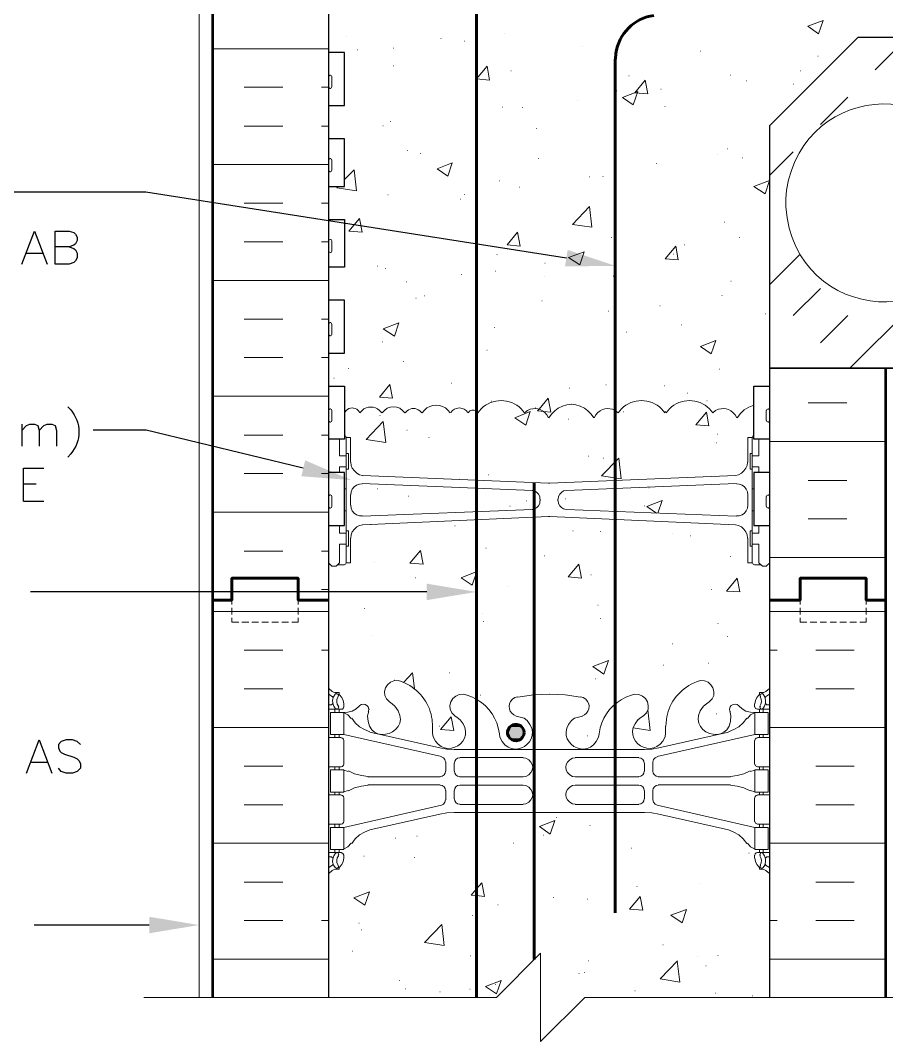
# Model space of a CAD drawing. Header units: millimetres. Extents: x 14 to 201, y 16 to 268.
# Drawn here: x 64.2 to 126.5, y 79.2 to 152.6 of the extents above; entities that cross this region are included whole.
import ezdxf

# ---------------------------------------------------------------- set-up
doc = ezdxf.new("R2010")
doc.units = ezdxf.units.MM
doc.header["$MEASUREMENT"] = 0
doc.layers.get('0').update_dxf_attribs({"linetype": 'CONTINUOUS'})

msp = doc.modelspace()

# ---------------------------------------------------------------- hatches: boundary and pattern name
at = {"true_color": 0x000007}
for points in [[(103.526, 136.123), (106.955, 134.98), (103.336, 134.937)], [(84.646, 120.989), (87.969, 119.57), (84.37, 119.846)], [(93.387, 112.12), (96.964, 111.527), (93.387, 110.934)], [(99.25, 101.642), (100.393, 101.536), (99.208, 101.536)], [(99.208, 101.536), (100.393, 101.409), (99.208, 101.409)], [(99.208, 101.536), (100.393, 101.536), (100.393, 101.409)], [(99.208, 101.409), (100.393, 101.304), (99.208, 101.304)], [(99.208, 101.409), (100.393, 101.409), (100.393, 101.304)], [(99.293, 101.727), (100.351, 101.642), (99.25, 101.642)], [(99.25, 101.642), (100.351, 101.642), (100.393, 101.536)], [(99.356, 101.812), (100.309, 101.727), (99.293, 101.727)], [(99.293, 101.727), (100.309, 101.727), (100.351, 101.642)], [(99.441, 101.896), (100.245, 101.812), (99.356, 101.812)], [(99.356, 101.812), (100.245, 101.812), (100.309, 101.727)], [(99.526, 101.96), (100.161, 101.896), (99.441, 101.896)], [(99.441, 101.896), (100.161, 101.896), (100.245, 101.812)], [(99.631, 101.981), (100.076, 101.96), (99.526, 101.96)], [(99.526, 101.96), (100.076, 101.96), (100.161, 101.896)], [(99.737, 102.002), (99.97, 101.981), (99.631, 101.981)], [(99.631, 101.981), (99.97, 101.981), (100.076, 101.96)], [(99.737, 102.002), (99.864, 102.002), (99.97, 101.981)], [(99.208, 101.304), (100.351, 101.198), (99.25, 101.198)], [(99.208, 101.304), (100.393, 101.304), (100.351, 101.198)], [(99.25, 101.198), (100.309, 101.113), (99.293, 101.113)], [(99.25, 101.198), (100.351, 101.198), (100.309, 101.113)], [(99.293, 101.113), (100.245, 101.007), (99.356, 101.007)], [(99.293, 101.113), (100.309, 101.113), (100.245, 101.007)], [(99.356, 101.007), (100.161, 100.944), (99.441, 100.944)], [(99.356, 101.007), (100.245, 101.007), (100.161, 100.944)], [(99.441, 100.944), (100.076, 100.88), (99.526, 100.88)], [(99.441, 100.944), (100.161, 100.944), (100.076, 100.88)], [(99.526, 100.88), (99.97, 100.838), (99.631, 100.838)], [(99.526, 100.88), (100.076, 100.88), (99.97, 100.838)], [(99.631, 100.838), (99.864, 100.817), (99.737, 100.817)], [(99.631, 100.838), (99.97, 100.838), (99.864, 100.817)], [(73.427, 88.159), (77.004, 87.566), (73.427, 86.974)]]:
    msp.add_hatch(color=0, dxfattribs=at).paths.add_polyline_path(points)

# ---------------------------------------------------------------- linework, layer by layer
at = {"color": 0, "linetype": 'Continuous', "lineweight": 15, "true_color": 0x000007}
for p, q in [((77.004, 196.66), (77.004, 82.359)), ((86.318, 147.87), (86.318, 148.569)), ((86.318, 148.399), (86.339, 148.399)), ((86.445, 148.696), (86.466, 148.696)), ((86.572, 147.87), (86.572, 148.569)), ((86.318, 148.061), (86.339, 148.061)), ((86.445, 147.743), (86.466, 147.743)), ((86.318, 141.88), (86.318, 142.579)), ((86.445, 142.706), (86.466, 142.706)), ((86.572, 141.88), (86.572, 142.579)), ((86.318, 142.409), (86.339, 142.409)), ((86.318, 142.05), (86.339, 142.05)), ((86.445, 141.753), (86.466, 141.753)), ((86.318, 136.059), (86.318, 136.758)), ((86.445, 136.885), (86.466, 136.885)), ((86.572, 136.059), (86.572, 136.758)), ((86.318, 136.589), (86.339, 136.589)), ((86.318, 136.25), (86.339, 136.25)), ((86.445, 135.932), (86.466, 135.932)), ((86.318, 130.069), (86.318, 130.768)), ((86.445, 130.895), (86.466, 130.895)), ((86.572, 130.069), (86.572, 130.768)), ((86.318, 130.598), (86.339, 130.598)), ((86.318, 130.238), (86.339, 130.238)), ((86.445, 129.942), (86.466, 129.942)), ((86.318, 123.867), (86.318, 124.566)), ((86.318, 124.397), (86.339, 124.397)), ((86.445, 124.693), (86.466, 124.693)), ((86.572, 123.867), (86.572, 124.566)), ((117.814, 123.867), (117.814, 124.566)), ((117.941, 124.693), (117.962, 124.693)), ((118.068, 123.867), (118.068, 124.566)), ((118.068, 124.397), (118.089, 124.397)), ((86.318, 124.058), (86.339, 124.058)), ((86.445, 123.74), (86.466, 123.74)), ((117.941, 123.74), (117.962, 123.74)), ((118.068, 124.058), (118.089, 124.058)), ((87.122, 122.513), (87.122, 121.306)), ((87.588, 113.623), (87.588, 122.64)), ((87.588, 122.64), (87.905, 122.64)), ((87.588, 122.576), (87.609, 122.576)), ((87.905, 122.64), (87.905, 120.862)), ((116.798, 122.64), (116.48, 122.64)), ((116.48, 122.64), (116.48, 120.862)), ((116.798, 113.623), (116.798, 122.64)), ((116.798, 122.576), (116.819, 122.576)), ((117.284, 122.513), (117.284, 121.306)), ((87.122, 120.523), (87.122, 120.121)), ((117.284, 120.523), (117.284, 120.121)), ((87.588, 120.354), (87.757, 120.354)), ((102.15, 119.338), (88.794, 119.909)), ((102.256, 119.338), (115.612, 119.909)), ((116.798, 120.354), (116.649, 120.354)), ((100.986, 118.83), (88.731, 119.317)), ((102.15, 119.338), (102.193, 119.338)), ((102.193, 119.338), (102.235, 119.338)), ((103.42, 118.83), (115.655, 119.317)), ((86.318, 117.687), (86.318, 118.385)), ((86.445, 118.512), (86.466, 118.512)), ((86.572, 117.687), (86.572, 118.385)), ((87.905, 117.771), (87.905, 118.512)), ((116.48, 117.771), (116.48, 118.512)), ((117.814, 117.687), (117.814, 118.385)), ((117.941, 118.512), (117.962, 118.512)), ((118.068, 117.687), (118.068, 118.385)), ((86.318, 118.216), (86.339, 118.216)), ((86.318, 117.856), (86.339, 117.856)), ((86.445, 117.56), (86.466, 117.56)), ((101.558, 118.195), (101.558, 118.089)), ((102.828, 118.195), (102.828, 118.089)), ((117.941, 117.56), (117.962, 117.56)), ((118.068, 118.216), (118.089, 118.216)), ((118.068, 117.856), (118.089, 117.856)), ((100.986, 117.454), (88.731, 116.967)), ((102.15, 116.946), (88.794, 116.353)), ((102.193, 116.946), (102.15, 116.946)), ((102.235, 116.946), (102.193, 116.946)), ((102.256, 116.946), (115.612, 116.353)), ((103.42, 117.454), (115.655, 116.967)), ((87.122, 116.311), (87.122, 115.76)), ((117.284, 116.311), (117.284, 115.76)), ((87.905, 115.401), (87.905, 113.623)), ((116.48, 115.401), (116.48, 113.623)), ((87.122, 114.956), (87.122, 113.623)), ((87.588, 114.808), (87.757, 114.808)), ((116.798, 114.808), (116.649, 114.808)), ((117.284, 114.956), (117.284, 113.623)), ((86.318, 113.623), (86.572, 113.369)), ((86.572, 113.369), (86.868, 113.369)), ((87.122, 113.623), (86.868, 113.369)), ((86.953, 113.474), (87.439, 113.474)), ((87.122, 113.474), (87.439, 113.474)), ((87.588, 113.623), (87.905, 113.623)), ((116.798, 113.623), (116.48, 113.623)), ((117.284, 113.474), (116.967, 113.474)), ((117.433, 113.474), (116.967, 113.474)), ((117.284, 113.623), (117.538, 113.369)), ((117.814, 113.369), (117.538, 113.369)), ((118.068, 113.623), (117.814, 113.369)), ((79.375, 110.617), (79.375, 110.934)), ((84.138, 110.934), (84.138, 110.617)), ((120.248, 110.617), (120.248, 110.934)), ((125.01, 110.934), (125.01, 110.617)), ((79.375, 109.897), (79.375, 110.384)), ((84.138, 110.384), (84.138, 109.897)), ((120.248, 109.897), (120.248, 110.384)), ((125.01, 110.384), (125.01, 109.897)), ((80.582, 109.347), (80.095, 109.347)), ((81.28, 109.347), (80.814, 109.347)), ((82, 109.347), (81.534, 109.347)), ((82.719, 109.347), (82.233, 109.347)), ((83.439, 109.347), (82.952, 109.347)), ((121.454, 109.347), (120.968, 109.347)), ((122.153, 109.347), (121.687, 109.347)), ((122.873, 109.347), (122.407, 109.347)), ((123.592, 109.347), (123.105, 109.347)), ((124.312, 109.347), (123.825, 109.347)), ((91.567, 105.092), (91.334, 105.156)), ((91.99, 104.902), (91.567, 105.092)), ((86.339, 104.161), (86.614, 103.992)), ((86.656, 103.928), (86.614, 104.013)), ((90.699, 103.611), (90.89, 103.484)), ((96.266, 104.098), (96.033, 104.161)), ((96.689, 103.949), (96.287, 104.098)), ((99.928, 103.971), (99.737, 103.928)), ((104.648, 103.928), (104.457, 103.971)), ((113.517, 103.484), (113.707, 103.611)), ((117.792, 104.013), (117.75, 103.928)), ((117.771, 103.992), (118.046, 104.161)), ((86.318, 103.399), (86.572, 103.399)), ((86.318, 103.082), (87.228, 103.082)), ((86.572, 103.42), (86.614, 103.484)), ((86.783, 103.082), (86.783, 102.849)), ((87.08, 103.082), (87.08, 102.849)), ((87.418, 103.484), (87.418, 103.272)), ((89.196, 102.849), (89.133, 102.616)), ((89.175, 102.87), (89.217, 102.934)), ((91.101, 103.314), (90.89, 103.484)), ((113.517, 103.484), (113.305, 103.314)), ((115.231, 102.87), (115.189, 102.934)), ((115.274, 102.616), (115.21, 102.849)), ((116.967, 103.484), (116.967, 103.272)), ((118.068, 103.082), (117.179, 103.082)), ((117.327, 103.082), (117.327, 102.849)), ((117.602, 103.082), (117.602, 102.849)), ((117.792, 103.484), (117.835, 103.42)), ((118.068, 103.399), (117.835, 103.399)), ((93.811, 101.875), (93.768, 102.341)), ((95.398, 102.616), (95.589, 102.489)), ((95.8, 102.32), (95.589, 102.489)), ((99.653, 102.679), (99.822, 102.595)), ((100.393, 102.447), (99.822, 102.595)), ((100.605, 102.277), (100.393, 102.447)), ((104.013, 102.447), (103.801, 102.277)), ((104.584, 102.595), (104.013, 102.447)), ((104.563, 102.595), (104.733, 102.679)), ((108.797, 102.489), (108.585, 102.32)), ((108.797, 102.489), (108.987, 102.616)), ((110.638, 102.341), (110.596, 101.875)), ((94.319, 100.309), (89.302, 101.431)), ((93.811, 101.875), (93.811, 101.367)), ((93.811, 101.367), (93.853, 101.113)), ((98.615, 101.325), (98.531, 101.748)), ((105.876, 101.748), (105.791, 101.325)), ((110.088, 100.309), (115.104, 101.431)), ((110.532, 101.113), (110.575, 101.367)), ((110.575, 101.875), (110.575, 101.367)), ((86.318, 101.05), (87.228, 101.05)), ((86.783, 101.261), (86.783, 101.05)), ((87.08, 101.261), (87.08, 101.05)), ((94.446, 99.695), (87.418, 101.261)), ((87.418, 100.838), (87.418, 99.145)), ((98.615, 101.325), (98.658, 101.071)), ((105.749, 101.071), (105.791, 101.325)), ((109.961, 99.695), (116.988, 101.261)), ((116.967, 100.838), (116.967, 99.145)), ((118.068, 101.05), (117.179, 101.05)), ((117.327, 101.261), (117.327, 101.05)), ((117.602, 101.261), (117.602, 101.05)), ((95.356, 100.203), (102.193, 100.203)), ((109.051, 100.203), (102.193, 100.203)), ((94.763, 98.637), (94.763, 99.293)), ((95.758, 99.61), (100.33, 99.61)), ((100.52, 99.568), (100.33, 99.589)), ((104.076, 99.589), (103.886, 99.568)), ((108.648, 99.61), (104.076, 99.61)), ((109.643, 98.637), (109.643, 99.293)), ((86.318, 98.954), (87.228, 98.954)), ((86.783, 98.954), (86.783, 98.721)), ((87.08, 98.954), (87.08, 98.721)), ((87.736, 98.615), (87.418, 98.7)), ((116.988, 98.7), (116.671, 98.615)), ((118.068, 98.954), (117.179, 98.954)), ((117.327, 98.954), (117.327, 98.721)), ((117.602, 98.954), (117.602, 98.721)), ((94.361, 98.234), (89.154, 98.234)), ((95.758, 98.234), (100.33, 98.234)), ((100.33, 98.234), (100.52, 98.256)), ((103.886, 98.256), (104.076, 98.234)), ((108.648, 98.234), (104.076, 98.234)), ((110.045, 98.234), (115.231, 98.234)), ((86.783, 96.922), (86.783, 97.134)), ((87.08, 96.922), (87.08, 97.134)), ((87.418, 97.155), (87.736, 97.24)), ((94.361, 97.642), (89.154, 97.642)), ((94.763, 97.24), (94.763, 96.562)), ((95.356, 97.24), (95.356, 96.647)), ((95.356, 97.218), (95.356, 96.668)), ((95.758, 97.621), (100.33, 97.621)), ((100.52, 97.6), (100.33, 97.621)), ((104.076, 97.621), (103.886, 97.6)), ((108.648, 97.621), (104.076, 97.621)), ((109.051, 97.24), (109.051, 96.647)), ((109.051, 97.218), (109.051, 96.668)), ((109.643, 97.24), (109.643, 96.562)), ((110.045, 97.642), (115.231, 97.642)), ((116.671, 97.24), (116.988, 97.155)), ((117.327, 96.922), (117.327, 97.134)), ((117.602, 96.922), (117.602, 97.134)), ((86.318, 96.922), (87.228, 96.922)), ((87.418, 95.017), (87.418, 96.71)), ((95.758, 96.245), (100.33, 96.245)), ((100.33, 96.266), (100.52, 96.287)), ((103.886, 96.287), (104.076, 96.266)), ((108.648, 96.245), (104.076, 96.245)), ((116.967, 95.017), (116.967, 96.71)), ((118.068, 96.922), (117.179, 96.922)), ((94.446, 96.181), (87.418, 94.594)), ((94.319, 95.546), (89.302, 94.424)), ((95.356, 95.652), (102.193, 95.652)), ((109.051, 95.652), (102.193, 95.652)), ((109.961, 96.181), (116.988, 94.594)), ((110.088, 95.546), (115.104, 94.424)), ((86.318, 94.827), (87.228, 94.827)), ((86.783, 94.594), (86.783, 94.827)), ((87.08, 94.594), (87.08, 94.827)), ((118.068, 94.827), (117.179, 94.827)), ((117.327, 94.594), (117.327, 94.827)), ((117.602, 94.594), (117.602, 94.827)), ((86.318, 92.795), (87.228, 92.795)), ((86.783, 92.795), (86.783, 93.006)), ((87.08, 92.795), (87.08, 93.006)), ((87.418, 92.371), (87.418, 92.583)), ((116.967, 92.371), (116.967, 92.583)), ((118.068, 92.795), (117.179, 92.795)), ((117.327, 92.795), (117.327, 93.006)), ((117.602, 92.795), (117.602, 93.006)), ((86.318, 92.477), (86.572, 92.477)), ((86.614, 91.863), (86.339, 91.694)), ((86.614, 92.392), (86.572, 92.456)), ((86.614, 91.863), (86.656, 91.948)), ((117.75, 91.948), (117.792, 91.863)), ((118.046, 91.694), (117.771, 91.863)), ((117.835, 92.456), (117.792, 92.392)), ((118.068, 92.477), (117.835, 92.477)), ((101.579, 85.535), (98.404, 82.359)), ((73.025, 82.359), (98.404, 82.359))]:
    msp.add_line(p, q, dxfattribs=at)
at = {"color": 0, "linetype": 'Continuous', "lineweight": 60, "true_color": 0x000007}
for p, q in [((96.964, 196.66), (96.964, 82.359)), ((106.955, 149.839), (106.955, 88.434)), ((106.997, 150.262), (106.976, 149.839)), ((101.113, 119.338), (101.113, 85.09))]:
    msp.add_line(p, q, dxfattribs=at)
at = {"color": 0, "linetype": 'Continuous', "lineweight": 53, "true_color": 0x000007}
for p, q in [((77.999, 110.934), (77.999, 168.084)), ((126.407, 110.934), (126.407, 127.614)), ((77.999, 82.359), (77.999, 110.934)), ((126.407, 82.359), (126.407, 110.934))]:
    msp.add_line(p, q, dxfattribs=at)
at = {"color": 0, "linetype": 'Continuous', "lineweight": 25, "true_color": 0x000007}
for p, q in [((86.318, 168.084), (86.318, 110.934)), ((86.318, 138.324), (87.482, 138.324)), ((64.601, 135.89), (65.744, 135.89)), ((118.068, 127.614), (178.075, 127.614)), ((118.068, 82.359), (118.068, 127.614)), ((67.564, 124.841), (67.776, 124.629)), ((64.262, 123.592), (64.262, 122.005)), ((67.776, 121.454), (67.564, 121.222)), ((64.389, 119.295), (65.299, 119.295)), ((64.389, 118.046), (65.849, 118.046)), ((93.387, 111.527), (64.876, 111.527)), ((86.318, 110.934), (86.318, 82.359)), ((64.96, 99.293), (66.082, 99.293)), ((73.427, 87.566), (65.151, 87.566))]:
    msp.add_line(p, q, dxfattribs=at)
at = {"color": 0, "linetype": 'Continuous', "lineweight": 15, "true_color": 0x656565}
for p, q in [((120.798, 152.21), (121.899, 152.633)), ((120.798, 152.21), (121.581, 151.68)), ((121.581, 151.68), (121.899, 152.633)), ((87.63, 151.49), (87.651, 151.49)), ((94.403, 151.321), (94.424, 151.321)), ((98.996, 151.659), (99.018, 151.659)), ((77.999, 150.601), (86.318, 150.601)), ((90.974, 150.643), (90.995, 150.643)), ((96.097, 151.13), (96.118, 151.13)), ((104.584, 150.77), (104.606, 150.77)), ((125.645, 149.077), (127.614, 151.045)), ((86.339, 150.326), (86.36, 150.326)), ((86.339, 150.326), (86.36, 150.326)), ((88.392, 150.516), (88.413, 150.516)), ((113.051, 150.432), (113.072, 150.432)), ((121.518, 150.072), (121.539, 150.072)), ((90.974, 149.373), (90.995, 149.373)), ((96.964, 148.421), (97.726, 149.331)), ((97.896, 148.336), (97.726, 149.331)), ((96.964, 148.421), (97.896, 148.336)), ((99.441, 149.013), (99.462, 149.013)), ((107.929, 148.653), (107.95, 148.653)), ((115.21, 148.696), (115.231, 148.696)), ((120.269, 149.013), (120.29, 149.013)), ((80.264, 147.828), (83.037, 147.828)), ((85.81, 147.828), (86.318, 147.828)), ((108.352, 147.426), (109.114, 148.336)), ((109.283, 147.341), (109.114, 148.336)), ((110.236, 147.68), (110.257, 147.68)), ((116.395, 148.294), (116.417, 148.294)), ((119.782, 148.04), (119.803, 148.04)), ((107.04, 147.574), (107.061, 147.574)), ((107.463, 147.087), (108.564, 147.511)), ((107.463, 147.087), (108.246, 146.558)), ((108.246, 146.558), (108.564, 147.511)), ((108.352, 147.426), (109.283, 147.341)), ((121.708, 145.14), (123.677, 147.108)), ((98.806, 146.389), (98.827, 146.389)), ((100.245, 146.368), (100.266, 146.368)), ((104.225, 146.897), (104.246, 146.897)), ((110.511, 146.452), (110.532, 146.452)), ((80.264, 145.034), (83.037, 145.034)), ((85.81, 145.034), (86.318, 145.034)), ((90.233, 145.055), (90.255, 145.055)), ((90.784, 145.373), (90.805, 145.373)), ((101.261, 144.865), (101.282, 144.865)), ((92.011, 143.277), (92.033, 143.277)), ((114.998, 143.404), (115.02, 143.404)), ((92.943, 143.066), (92.964, 143.066)), ((101.409, 142.706), (101.431, 142.706)), ((114.321, 142.96), (114.342, 142.96)), ((116.078, 142.748), (116.099, 142.748)), ((118.068, 141.499), (119.74, 143.171)), ((77.999, 142.261), (86.318, 142.261)), ((87.482, 141.182), (88.159, 141.88)), ((88.328, 140.377), (88.159, 141.88)), ((94.128, 141.965), (95.229, 142.388)), ((94.128, 141.965), (94.911, 141.436)), ((94.911, 141.436), (95.229, 142.388)), ((106.849, 142.282), (106.87, 142.282)), ((109.897, 142.346), (109.918, 142.346)), ((98.615, 141.097), (98.637, 141.097)), ((105.071, 141.372), (105.092, 141.372)), ((106.066, 141.415), (106.087, 141.415)), ((116.925, 140.695), (118.046, 141.118)), ((117.729, 140.166), (118.046, 141.118)), ((86.91, 140.589), (87.037, 140.695)), ((86.91, 140.589), (88.328, 140.377)), ((100.055, 140.631), (100.076, 140.631)), ((116.925, 140.695), (117.729, 140.166)), ((90.593, 140.081), (90.614, 140.081)), ((95.8, 139.785), (95.821, 139.785)), ((96.075, 140.102), (96.097, 140.102)), ((80.264, 139.488), (83.037, 139.488)), ((85.81, 139.488), (86.318, 139.488)), ((103.865, 137.964), (105.092, 139.256)), ((105.262, 137.753), (105.092, 139.256)), ((87.778, 137.477), (88.54, 138.388)), ((88.731, 137.393), (88.54, 138.388)), ((114.808, 138.113), (114.829, 138.113)), ((87.778, 137.477), (88.731, 137.393)), ((99.166, 136.483), (99.928, 137.393)), ((100.118, 136.398), (99.928, 137.393)), ((103.865, 137.964), (105.262, 137.753)), ((80.264, 136.715), (83.037, 136.715)), ((85.81, 136.715), (86.318, 136.715)), ((106.659, 137.012), (106.68, 137.012)), ((115.887, 137.012), (115.909, 137.012)), ((99.166, 136.483), (100.118, 136.398)), ((103.59, 135.573), (104.711, 135.996)), ((104.394, 135.043), (104.711, 135.996)), ((110.553, 135.488), (111.315, 136.398)), ((111.485, 135.403), (111.315, 136.398)), ((111.908, 136.483), (111.929, 136.483)), ((98.425, 135.805), (98.446, 135.805)), ((101.896, 135.17), (101.917, 135.17)), ((103.59, 135.573), (104.394, 135.043)), ((110.553, 135.488), (111.485, 135.403)), ((111.125, 135.826), (111.146, 135.826)), ((118.068, 133.646), (120.227, 135.805)), ((89.852, 134.959), (89.874, 134.959)), ((90.403, 134.789), (90.424, 134.789)), ((98.319, 134.599), (98.34, 134.599)), ((77.999, 133.921), (86.318, 133.921)), ((91.906, 133.837), (91.927, 133.837)), ((95.885, 134.366), (95.906, 134.366)), ((101.875, 134.239), (101.896, 134.239)), ((106.807, 134.239), (106.828, 134.239)), ((115.274, 133.879), (115.295, 133.879)), ((119.74, 131.403), (121.708, 133.35)), ((123.825, 127.614), (129.159, 132.948)), ((92.604, 132.652), (92.625, 132.652)), ((93.197, 132.821), (93.218, 132.821)), ((101.663, 132.461), (101.685, 132.461)), ((114.617, 132.842), (114.639, 132.842)), ((106.468, 131.72), (106.489, 131.72)), ((110.151, 132.101), (110.172, 132.101)), ((117.729, 131.53), (117.75, 131.53)), ((80.264, 131.149), (83.037, 131.149)), ((85.81, 131.149), (86.318, 131.149)), ((90.255, 130.45), (91.376, 130.874)), ((91.059, 129.921), (91.376, 130.874)), ((111.718, 130.747), (111.739, 130.747)), ((121.708, 129.434), (123.677, 131.403)), ((90.255, 130.45), (91.059, 129.921)), ((98.234, 130.535), (98.256, 130.535)), ((107.738, 130.217), (107.759, 130.217)), ((90.212, 129.519), (90.233, 129.519)), ((113.072, 129.18), (114.194, 129.604)), ((113.855, 128.651), (114.194, 129.604)), ((97.705, 128.905), (97.726, 128.905)), ((113.072, 129.18), (113.855, 128.651)), ((80.264, 128.376), (83.037, 128.376)), ((85.81, 128.376), (86.318, 128.376)), ((91.694, 128.101), (91.715, 128.101)), ((87.736, 127.593), (87.757, 127.593)), ((114.427, 127.55), (114.448, 127.55)), ((86.699, 126.894), (86.72, 126.894)), ((89.979, 125.539), (90.741, 126.45)), ((90.932, 125.455), (90.741, 126.45)), ((95.165, 126.534), (95.186, 126.534)), ((106.278, 126.428), (106.299, 126.428)), ((110.469, 126.344), (110.49, 126.344)), ((77.999, 125.603), (86.318, 125.603)), ((103.632, 126.175), (103.653, 126.175)), ((112.12, 125.815), (112.141, 125.815)), ((89.979, 125.539), (90.932, 125.455)), ((98.023, 125.243), (98.044, 125.243)), ((101.473, 124.672), (102.129, 125.455)), ((102.32, 124.46), (102.129, 125.455)), ((113.538, 125.264), (113.559, 125.264)), ((120.819, 125.116), (123.613, 125.116)), ((126.386, 125.116), (126.407, 125.116)), ((87.588, 124.566), (87.482, 124.418)), ((88.582, 124.439), (88.455, 124.587)), ((88.731, 124.587), (88.582, 124.418)), ((90.149, 124.418), (90.001, 124.587)), ((90.022, 124.227), (90.043, 124.227)), ((91.969, 124.545), (91.842, 124.418)), ((93.027, 124.418), (92.9, 124.545)), ((93.218, 124.608), (93.049, 124.418)), ((95.081, 124.418), (94.911, 124.608)), ((95.25, 124.587), (95.123, 124.439)), ((96.351, 124.439), (96.224, 124.587)), ((97.303, 124.693), (97.07, 124.418)), ((99.737, 124.058), (100.838, 124.502)), ((100.52, 123.529), (100.838, 124.502)), ((101.219, 124.756), (101.24, 124.756)), ((101.367, 124.545), (101.473, 124.672)), ((102.15, 124.058), (102.023, 124.27)), ((105.558, 124.27), (105.431, 124.058)), ((107.167, 124.418), (106.955, 124.587)), ((107.4, 124.693), (107.167, 124.418)), ((107.527, 124.481), (107.548, 124.481)), ((110.511, 124.418), (110.278, 124.693)), ((110.553, 124.502), (110.511, 124.418)), ((112.755, 123.55), (113.517, 124.46)), ((113.686, 123.465), (113.517, 124.46)), ((115.697, 124.058), (115.57, 124.27)), ((89.027, 122.492), (90.255, 123.783)), ((90.445, 122.28), (90.255, 123.783)), ((99.737, 124.058), (100.52, 123.529)), ((103.568, 123.952), (103.59, 123.952)), ((112.755, 123.55), (113.686, 123.465)), ((80.264, 122.809), (83.037, 122.809)), ((85.81, 122.809), (86.318, 122.809)), ((91.948, 123.169), (91.969, 123.169)), ((114.279, 122.873), (114.3, 122.873)), ((89.027, 122.492), (90.445, 122.28)), ((93.535, 122.64), (93.557, 122.64)), ((114.236, 122.259), (114.258, 122.259)), ((118.068, 122.343), (126.407, 122.343)), ((105.029, 121.285), (105.05, 121.285)), ((105.96, 119.867), (107.209, 121.158)), ((106.087, 121.137), (106.108, 121.137)), ((107.378, 119.655), (107.209, 121.158)), ((80.264, 120.036), (83.037, 120.036)), ((85.81, 120.036), (86.318, 120.036)), ((97.832, 119.952), (97.853, 119.952)), ((105.96, 119.867), (107.378, 119.655)), ((95.758, 119.676), (95.779, 119.676)), ((109.368, 119.02), (109.389, 119.02)), ((120.819, 119.549), (123.613, 119.549)), ((126.386, 119.549), (126.407, 119.549)), ((89.831, 118.935), (89.852, 118.935)), ((92.075, 118.406), (92.096, 118.406)), ((99.377, 117.687), (99.399, 117.687)), ((100.542, 118.068), (100.563, 118.068)), ((103.357, 118.216), (103.378, 118.216)), ((109.029, 117.708), (109.051, 117.708)), ((109.22, 117.666), (110.321, 118.11)), ((109.22, 117.666), (109.918, 117.2)), ((110.024, 117.2), (110.321, 118.11)), ((77.999, 117.263), (86.318, 117.263)), ((89.366, 116.374), (89.387, 116.374)), ((95.419, 116.29), (95.44, 116.29)), ((120.819, 116.777), (123.613, 116.777)), ((126.386, 116.777), (126.407, 116.777)), ((103.907, 115.93), (103.928, 115.93)), ((105.897, 115.866), (105.918, 115.866)), ((111.083, 115.718), (111.104, 115.718)), ((112.374, 115.57), (112.395, 115.57)), ((97.642, 114.681), (97.663, 114.681)), ((80.264, 114.469), (83.037, 114.469)), ((85.81, 114.469), (86.318, 114.469)), ((92.181, 113.602), (92.943, 114.512)), ((93.133, 113.517), (92.943, 114.512)), ((101.833, 114.131), (101.854, 114.131)), ((115.21, 114.067), (115.231, 114.067)), ((118.068, 114.004), (126.407, 114.004)), ((89.62, 113.665), (89.641, 113.665)), ((92.181, 113.602), (93.133, 113.517)), ((103.568, 112.607), (104.33, 113.517)), ((104.521, 112.522), (104.33, 113.517)), ((92.562, 112.543), (92.583, 112.543)), ((95.864, 112.543), (96.986, 112.988)), ((95.864, 112.543), (96.668, 112.014)), ((96.668, 112.014), (96.986, 112.988)), ((103.568, 112.607), (104.521, 112.522)), ((105.198, 112.755), (105.219, 112.755)), ((114.956, 111.591), (115.718, 112.522)), ((115.909, 111.527), (115.718, 112.522)), ((126.428, 112.988), (126.45, 112.988)), ((85.81, 111.697), (86.318, 111.697)), ((99.187, 111.951), (99.208, 111.951)), ((113.855, 111.697), (113.877, 111.697)), ((95.208, 111.443), (95.229, 111.443)), ((114.956, 111.591), (115.909, 111.527)), ((126.386, 111.231), (126.407, 111.231)), ((88.921, 110.342), (88.942, 110.342)), ((105.706, 110.575), (105.727, 110.575)), ((77.999, 110.109), (86.318, 110.109)), ((97.388, 109.982), (97.409, 109.982)), ((105.876, 109.622), (105.897, 109.622)), ((126.407, 110.109), (118.068, 110.109)), ((97.451, 109.389), (97.472, 109.389)), ((114.342, 109.262), (114.363, 109.262)), ((89.429, 108.373), (89.45, 108.373)), ((115.02, 108.331), (115.041, 108.331)), ((80.264, 107.336), (83.037, 107.336)), ((85.81, 107.336), (86.318, 107.336)), ((111.04, 107.802), (111.061, 107.802)), ((118.597, 107.336), (118.068, 107.336)), ((124.143, 107.336), (121.37, 107.336)), ((105.346, 106.151), (106.468, 106.595)), ((106.13, 105.622), (106.468, 106.595)), ((101.028, 106.49), (101.05, 106.49)), ((105.346, 106.151), (106.13, 105.622)), ((110.426, 106.257), (110.448, 106.257)), ((113.665, 106.405), (113.686, 106.405)), ((91.038, 105.177), (91.059, 105.177)), ((91.736, 105.029), (92.371, 105.706)), ((92.498, 104.584), (92.371, 105.706)), ((94.996, 105.706), (95.017, 105.706)), ((105.516, 105.283), (105.537, 105.283)), ((80.264, 104.563), (83.037, 104.563)), ((101.177, 104.648), (101.198, 104.648)), ((124.143, 104.563), (121.37, 104.563)), ((97.261, 104.098), (97.282, 104.098)), ((89.239, 103.082), (89.26, 103.082)), ((109.474, 101.558), (109.305, 103.039)), ((116.861, 102.87), (116.882, 102.87)), ((94.382, 101.642), (95.144, 102.552)), ((108.5, 102.235), (108.564, 102.299)), ((114.236, 102.764), (114.258, 102.764)), ((77.999, 101.769), (86.318, 101.769)), ((94.297, 101.875), (94.319, 101.875)), ((108.246, 101.748), (109.474, 101.558)), ((126.407, 101.769), (118.068, 101.769)), ((104.965, 101.177), (104.987, 101.177)), ((80.264, 98.996), (83.037, 98.996)), ((124.143, 98.996), (121.37, 98.996)), ((80.264, 96.224), (83.037, 96.224)), ((124.143, 96.224), (121.37, 96.224)), ((101.494, 94.657), (102.595, 95.081)), ((102.277, 94.107), (102.595, 95.081)), ((102.701, 95.292), (102.722, 95.292)), ((101.494, 94.657), (102.277, 94.107)), ((101.769, 94.022), (101.791, 94.022)), ((105.114, 94.721), (105.135, 94.721)), ((77.999, 93.451), (86.318, 93.451)), ((91.144, 93.811), (91.165, 93.811)), ((92.668, 93.959), (92.689, 93.959)), ((96.88, 93.535), (96.901, 93.535)), ((99.61, 93.451), (99.631, 93.451)), ((126.407, 93.451), (118.068, 93.451)), ((108.098, 93.091), (108.119, 93.091)), ((116.565, 92.731), (116.586, 92.731)), ((88.858, 92.519), (88.879, 92.519)), ((92.519, 92.435), (92.541, 92.435)), ((80.264, 90.657), (83.037, 90.657)), ((113.072, 90.551), (113.093, 90.551)), ((124.143, 90.657), (121.37, 90.657)), ((88.138, 89.535), (89.26, 89.958)), ((88.942, 89.006), (89.26, 89.958)), ((96.583, 89.704), (96.964, 89.683)), ((107.971, 88.709), (108.733, 89.62)), ((108.5, 90.339), (108.522, 90.339)), ((108.924, 88.625), (108.733, 89.62)), ((88.138, 89.535), (88.942, 89.006)), ((98.51, 89.027), (98.531, 89.027)), ((102.489, 89.556), (102.51, 89.556)), ((104.923, 89.429), (104.944, 89.429)), ((96.689, 88.244), (96.71, 88.244)), ((107.971, 88.709), (108.924, 88.625)), ((110.956, 88.265), (112.077, 88.688)), ((110.956, 88.265), (111.76, 87.715)), ((111.76, 87.715), (112.077, 88.688)), ((80.264, 87.884), (83.037, 87.884)), ((85.81, 87.884), (86.318, 87.884)), ((88.498, 87.693), (88.519, 87.693)), ((93.239, 86.318), (94.467, 87.609)), ((94.636, 86.106), (94.467, 87.609)), ((118.597, 87.884), (118.068, 87.884)), ((124.143, 87.884), (121.37, 87.884)), ((88.667, 87.228), (88.688, 87.228)), ((93.239, 86.318), (94.636, 86.106)), ((110.384, 86.148), (110.405, 86.148)), ((88.053, 85.683), (88.075, 85.683)), ((96.52, 85.344), (96.541, 85.344)), ((112.882, 85.28), (112.903, 85.28)), ((114.342, 85.386), (114.364, 85.386)), ((77.999, 85.111), (86.318, 85.111)), ((105.008, 84.984), (105.029, 84.984)), ((110.172, 83.693), (111.421, 84.984)), ((111.591, 83.46), (111.4, 84.984)), ((113.474, 84.624), (113.496, 84.624)), ((126.407, 85.111), (118.068, 85.111)), ((104.33, 84.074), (104.352, 84.074)), ((104.733, 84.159), (104.754, 84.159)), ((91.398, 83.566), (91.419, 83.566)), ((97.621, 83.143), (98.742, 83.566)), ((97.621, 83.143), (98.404, 82.613)), ((98.319, 83.291), (98.34, 83.291)), ((98.404, 82.613), (98.742, 83.566)), ((110.172, 83.693), (111.591, 83.46)), ((91.863, 82.973), (91.884, 82.973)), ((94.34, 82.762), (94.361, 82.762)), ((96.499, 82.952), (96.52, 82.952)), ((108.352, 82.846), (108.373, 82.846)), ((114.173, 82.656), (114.194, 82.656)), ((116.819, 82.486), (116.84, 82.486))]:
    msp.add_line(p, q, dxfattribs=at)
at = {"color": 0, "linetype": 'Continuous', "lineweight": 25, "true_color": 0x000007}
for points in [[(118.068, 126.323), (118.068, 145.076), (124.418, 151.426), (163.512, 151.426), (167.957, 148.272), (167.957, 139.509), (166.814, 139.509), (166.814, 134.747), (173.969, 134.747), (173.969, 127.614), (118.068, 127.614)], [(86.318, 146.516), (87.482, 146.516), (87.482, 150.326), (86.318, 150.326)], [(86.318, 140.695), (87.482, 140.695), (87.482, 144.124), (86.318, 144.124)], [(103.441, 135.53), (73.173, 140.271), (59.944, 140.271)], [(87.482, 138.324), (87.482, 134.895), (86.318, 134.895)], [(64.262, 135.107), (65.172, 137.477), (66.082, 135.107)], [(66.654, 135.107), (66.654, 137.477), (67.67, 137.477), (68.008, 137.372), (68.114, 137.266), (68.241, 137.033), (68.241, 136.8), (68.114, 136.567), (68.008, 136.461), (67.67, 136.356), (66.654, 136.356)], [(67.67, 136.356), (68.008, 136.229), (68.114, 136.123), (68.241, 135.89), (68.241, 135.551), (68.114, 135.34), (68.008, 135.213), (67.67, 135.107), (66.654, 135.107)], [(86.318, 128.693), (87.482, 128.693), (87.482, 132.503), (86.318, 132.503)], [(86.318, 126.323), (87.482, 126.323), (87.482, 122.513), (86.318, 122.513)], [(118.068, 122.513), (116.925, 122.513), (116.925, 126.323), (118.068, 126.323)], [(64.262, 123.148), (64.601, 123.486), (64.833, 123.592), (65.172, 123.592), (65.405, 123.486), (65.511, 123.148), (65.511, 122.005)], [(65.511, 123.148), (65.849, 123.486), (66.082, 123.592), (66.421, 123.592), (66.654, 123.486), (66.76, 123.148), (66.76, 122.005)], [(84.497, 120.417), (73.194, 123.169), (69.384, 123.169)], [(64.389, 118.046), (64.389, 120.417), (65.849, 120.417)], [(86.318, 116.311), (87.482, 116.311), (87.482, 120.121), (86.318, 120.121)], [(118.068, 120.121), (116.925, 120.121), (116.925, 116.311), (118.068, 116.311)], [(64.601, 98.488), (65.511, 100.88), (66.421, 98.488)], [(68.474, 100.542), (68.241, 100.774), (67.903, 100.88), (67.437, 100.88), (67.098, 100.774), (66.887, 100.542), (66.887, 100.309), (66.992, 100.076), (67.098, 99.97), (67.331, 99.864), (68.008, 99.631), (68.241, 99.526), (68.347, 99.399), (68.474, 99.187), (68.474, 98.848), (68.241, 98.615), (67.903, 98.488), (67.437, 98.488), (67.098, 98.615), (66.887, 98.848)]]:
    msp.add_lwpolyline(points, dxfattribs=at)
at = {"color": 0, "linetype": 'Continuous', "lineweight": 15, "true_color": 0x000007}
for points in [[(86.445, 148.696), (86.36, 148.653), (86.339, 148.569)], [(86.55, 148.569), (86.529, 148.653), (86.445, 148.696)], [(86.339, 147.87), (86.36, 147.786), (86.445, 147.743), (86.529, 147.786), (86.55, 147.87)], [(86.445, 142.706), (86.36, 142.663), (86.339, 142.579)], [(86.55, 142.579), (86.529, 142.663), (86.445, 142.706)], [(86.339, 141.88), (86.36, 141.795), (86.445, 141.753), (86.529, 141.795), (86.55, 141.88)], [(119.274, 140.42), (119.211, 139.806), (119.211, 139.213)], [(86.445, 136.885), (86.36, 136.842), (86.339, 136.758)], [(86.55, 136.758), (86.529, 136.842), (86.445, 136.885)], [(86.339, 136.059), (86.36, 135.975), (86.445, 135.932), (86.529, 135.975), (86.55, 136.059)], [(86.445, 130.895), (86.36, 130.852), (86.339, 130.768)], [(86.55, 130.768), (86.529, 130.852), (86.445, 130.895)], [(86.339, 130.069), (86.36, 129.985), (86.445, 129.942), (86.529, 129.985), (86.55, 130.069)], [(86.445, 124.693), (86.36, 124.65), (86.339, 124.566)], [(86.55, 124.566), (86.529, 124.65), (86.445, 124.693)], [(118.046, 124.566), (118.025, 124.65), (117.941, 124.693), (117.856, 124.65), (117.835, 124.566)], [(86.339, 123.867), (86.36, 123.783), (86.445, 123.74), (86.529, 123.783), (86.55, 123.867)], [(117.835, 123.867), (117.856, 123.783), (117.941, 123.74)], [(117.941, 123.74), (118.025, 123.783), (118.046, 123.867)], [(87.588, 122.64), (87.566, 122.724), (87.482, 122.788)], [(116.925, 122.788), (116.84, 122.724), (116.819, 122.64)], [(87.122, 121.306), (87.588, 121.306), (87.588, 120.523), (87.122, 120.523)], [(87.588, 121.475), (87.757, 121.475), (87.757, 120.354)], [(116.649, 120.354), (116.649, 121.475), (116.798, 121.475)], [(117.284, 121.306), (116.798, 121.306), (116.798, 120.523), (117.284, 120.523)], [(87.926, 120.862), (87.947, 120.629), (88.032, 120.417), (88.18, 120.227), (88.35, 120.057), (88.561, 119.952), (88.773, 119.909)], [(115.612, 119.909), (115.824, 119.952), (116.036, 120.057), (116.205, 120.227), (116.353, 120.417), (116.438, 120.629), (116.459, 120.862)], [(88.731, 119.295), (88.54, 119.274), (88.328, 119.211), (88.159, 119.084), (88.032, 118.914), (87.947, 118.724), (87.926, 118.512)], [(116.48, 118.512), (116.459, 118.724), (116.374, 118.914), (116.247, 119.084), (116.078, 119.211), (115.866, 119.274), (115.676, 119.295)], [(86.445, 118.512), (86.36, 118.47), (86.339, 118.385)], [(86.55, 118.385), (86.529, 118.47), (86.445, 118.512)], [(87.482, 118.935), (87.588, 118.935), (87.588, 117.348), (87.482, 117.348)], [(101.536, 118.195), (101.515, 118.385), (101.431, 118.555), (101.304, 118.682), (101.155, 118.787), (100.965, 118.83)], [(103.42, 118.83), (103.23, 118.787), (103.082, 118.682), (102.955, 118.555), (102.87, 118.385), (102.849, 118.195)], [(116.925, 118.935), (116.798, 118.935), (116.798, 117.348), (116.925, 117.348)], [(118.046, 118.385), (118.025, 118.47), (117.941, 118.512), (117.856, 118.47), (117.835, 118.385)], [(86.339, 117.687), (86.36, 117.602), (86.445, 117.56), (86.529, 117.602), (86.55, 117.687)], [(87.926, 117.771), (87.947, 117.56), (88.032, 117.369), (88.159, 117.2), (88.328, 117.073), (88.54, 117.009), (88.731, 116.988)], [(100.965, 117.454), (101.155, 117.496), (101.304, 117.602), (101.431, 117.729), (101.515, 117.898), (101.536, 118.089)], [(102.849, 118.089), (102.87, 117.898), (102.955, 117.729), (103.082, 117.602), (103.23, 117.496), (103.42, 117.454)], [(115.676, 116.988), (115.866, 117.009), (116.078, 117.073), (116.247, 117.2), (116.374, 117.369), (116.459, 117.56), (116.48, 117.771)], [(117.835, 117.687), (117.856, 117.602), (117.941, 117.56)], [(117.941, 117.56), (118.025, 117.602), (118.046, 117.687)], [(88.773, 116.353), (88.561, 116.311), (88.35, 116.205), (88.18, 116.036), (88.032, 115.845), (87.947, 115.634), (87.926, 115.401)], [(116.459, 115.401), (116.438, 115.634), (116.353, 115.845), (116.205, 116.036), (116.036, 116.205), (115.824, 116.311), (115.612, 116.353)], [(87.122, 114.956), (87.588, 114.956), (87.588, 115.76), (87.122, 115.76)], [(87.757, 114.808), (87.757, 115.909), (87.588, 115.909)], [(116.798, 115.909), (116.649, 115.909), (116.649, 114.808)], [(117.284, 114.956), (116.798, 114.956), (116.798, 115.76), (117.284, 115.76)], [(87.439, 113.474), (87.545, 113.517), (87.588, 113.623)], [(116.819, 113.623), (116.861, 113.517), (116.967, 113.474)], [(79.862, 109.347), (79.375, 109.347), (79.375, 109.664)], [(84.138, 109.664), (84.138, 109.347), (83.672, 109.347)], [(120.735, 109.347), (120.248, 109.347), (120.248, 109.664)], [(125.01, 109.664), (125.01, 109.347), (124.545, 109.347)], [(113.072, 105.156), (112.84, 105.092), (112.416, 104.902)], [(86.339, 104.584), (86.593, 104.373), (86.889, 104.225)], [(117.496, 104.225), (117.792, 104.373), (118.046, 104.584)], [(86.804, 104.161), (86.677, 103.971), (86.614, 103.738), (86.635, 103.526), (86.699, 103.314), (86.826, 103.124)], [(86.783, 104.288), (87.08, 104.288), (87.08, 104.14)], [(87.016, 103.992), (87.037, 104.098), (86.995, 104.182), (86.91, 104.204), (86.804, 104.161)], [(87.418, 103.484), (87.376, 103.717), (87.27, 103.928), (87.101, 104.119), (86.889, 104.225)], [(87.016, 103.971), (86.931, 103.823), (86.91, 103.632), (86.953, 103.463), (87.037, 103.314)], [(102.214, 104.161), (101.071, 104.119), (99.949, 103.949)], [(104.457, 103.949), (103.336, 104.119), (102.193, 104.161)], [(108.352, 104.161), (108.119, 104.098), (107.717, 103.949)], [(117.517, 104.225), (117.306, 104.119), (117.136, 103.928), (117.03, 103.717), (116.988, 103.484)], [(117.602, 104.288), (117.327, 104.288), (117.327, 104.14)], [(117.348, 103.314), (117.433, 103.463), (117.475, 103.632), (117.454, 103.823), (117.369, 103.971)], [(117.602, 104.161), (117.496, 104.204), (117.411, 104.182), (117.369, 104.098), (117.39, 103.992)], [(117.56, 103.124), (117.687, 103.314), (117.75, 103.526), (117.771, 103.738), (117.708, 103.971), (117.581, 104.161)], [(86.847, 103.145), (86.931, 103.103), (87.016, 103.145), (87.058, 103.23), (87.016, 103.314)], [(87.228, 103.082), (87.334, 103.103), (87.397, 103.188), (87.418, 103.272)], [(87.947, 102.425), (87.715, 102.679), (87.397, 102.849), (87.715, 102.87), (88.032, 102.955), (88.307, 103.124), (88.54, 103.336)], [(89.196, 102.955), (89.217, 103.103), (89.175, 103.251), (89.09, 103.357), (88.963, 103.441), (88.815, 103.463), (88.667, 103.42), (88.54, 103.336)], [(115.845, 103.336), (115.718, 103.42), (115.57, 103.463), (115.422, 103.441), (115.295, 103.357), (115.21, 103.251), (115.168, 103.103), (115.189, 102.955)], [(115.845, 103.336), (116.078, 103.124), (116.353, 102.955), (116.671, 102.87), (116.988, 102.849)], [(117.009, 102.849), (116.692, 102.679), (116.459, 102.425)], [(116.988, 103.272), (117.052, 103.145), (117.179, 103.082)], [(117.39, 103.314), (117.348, 103.23), (117.39, 103.145), (117.475, 103.103), (117.56, 103.145)], [(87.99, 102.447), (88.244, 102.108), (88.561, 101.833), (88.921, 101.621), (89.302, 101.452)], [(115.104, 101.452), (115.485, 101.621), (115.845, 101.833), (116.163, 102.108), (116.417, 102.447)], [(87.418, 100.838), (87.397, 100.944), (87.334, 101.007), (87.228, 101.028)], [(117.179, 101.028), (117.094, 101.007), (117.009, 100.944), (116.988, 100.838)], [(94.319, 100.309), (94.827, 100.224), (95.356, 100.203)], [(109.051, 100.203), (109.58, 100.224), (110.088, 100.309)], [(94.742, 99.293), (94.7, 99.462), (94.594, 99.589), (94.446, 99.674)], [(95.758, 99.589), (95.61, 99.568), (95.483, 99.483), (95.398, 99.356), (95.377, 99.208)], [(109.029, 99.208), (109.008, 99.356), (108.924, 99.483), (108.797, 99.568), (108.648, 99.589)], [(109.961, 99.674), (109.813, 99.589), (109.707, 99.462), (109.664, 99.293)], [(87.418, 97.938), (87.418, 98.721), (86.466, 98.721), (86.466, 97.938)], [(87.228, 98.954), (87.334, 98.975), (87.397, 99.06), (87.418, 99.145)], [(87.757, 98.658), (88.201, 98.446), (88.688, 98.319), (89.175, 98.256)], [(94.361, 98.256), (94.509, 98.277), (94.636, 98.361), (94.721, 98.488), (94.742, 98.637)], [(95.377, 98.637), (95.398, 98.488), (95.483, 98.361), (95.61, 98.277), (95.758, 98.256)], [(108.648, 98.256), (108.797, 98.277), (108.924, 98.361), (109.008, 98.488), (109.029, 98.637)], [(109.664, 98.637), (109.686, 98.488), (109.77, 98.361), (109.897, 98.277), (110.045, 98.256)], [(115.231, 98.256), (115.718, 98.319), (116.205, 98.446), (116.649, 98.658)], [(116.988, 99.145), (117.052, 99.018), (117.179, 98.954)], [(116.988, 97.938), (116.988, 98.721), (117.941, 98.721), (117.941, 97.938)], [(87.418, 97.938), (87.418, 97.134), (86.466, 97.134), (86.466, 97.938)], [(116.988, 97.938), (116.988, 97.134), (117.941, 97.134), (117.941, 97.938)], [(89.175, 97.621), (88.688, 97.557), (88.201, 97.43), (87.757, 97.218)], [(94.742, 97.24), (94.721, 97.388), (94.636, 97.515), (94.509, 97.6), (94.361, 97.621)], [(95.758, 97.621), (95.61, 97.6), (95.483, 97.515), (95.398, 97.388), (95.377, 97.24)], [(109.029, 97.24), (109.008, 97.388), (108.924, 97.515), (108.797, 97.6), (108.648, 97.621)], [(110.045, 97.621), (109.897, 97.6), (109.77, 97.515), (109.686, 97.388), (109.664, 97.24)], [(116.649, 97.218), (116.205, 97.43), (115.718, 97.557), (115.231, 97.621)], [(87.418, 96.71), (87.397, 96.816), (87.334, 96.88), (87.228, 96.901)], [(94.446, 96.181), (94.594, 96.266), (94.7, 96.393), (94.742, 96.562)], [(95.377, 96.647), (95.398, 96.499), (95.483, 96.372), (95.61, 96.287), (95.758, 96.266)], [(108.648, 96.266), (108.797, 96.287), (108.924, 96.372), (109.008, 96.499), (109.029, 96.647)], [(109.664, 96.562), (109.707, 96.393), (109.813, 96.266), (109.961, 96.181)], [(117.179, 96.901), (117.094, 96.88), (117.009, 96.816), (116.988, 96.71)], [(95.356, 95.652), (94.827, 95.631), (94.319, 95.546)], [(110.088, 95.546), (109.58, 95.631), (109.051, 95.652)], [(87.228, 94.827), (87.334, 94.848), (87.397, 94.932), (87.418, 95.017)], [(116.988, 95.017), (117.052, 94.89), (117.179, 94.827)], [(89.302, 94.424), (88.921, 94.255), (88.561, 94.043), (88.244, 93.768), (87.99, 93.43)], [(116.417, 93.43), (116.163, 93.768), (115.845, 94.043), (115.485, 94.255), (115.104, 94.424)], [(87.397, 93.027), (87.715, 93.197), (87.947, 93.451)], [(116.459, 93.451), (116.692, 93.197), (117.009, 93.027)], [(86.826, 92.731), (86.699, 92.541), (86.635, 92.329), (86.614, 92.117), (86.677, 91.884), (86.804, 91.694)], [(87.016, 92.562), (87.058, 92.646), (87.016, 92.731), (86.931, 92.773), (86.847, 92.731)], [(87.418, 92.583), (87.355, 92.71), (87.228, 92.773)], [(117.179, 92.773), (117.094, 92.752), (117.009, 92.689), (116.988, 92.583)], [(117.56, 92.731), (117.475, 92.773), (117.39, 92.731), (117.348, 92.646), (117.39, 92.562)], [(117.581, 91.694), (117.708, 91.884), (117.771, 92.117), (117.75, 92.329), (117.687, 92.541), (117.56, 92.731)], [(86.804, 91.694), (86.91, 91.652), (86.995, 91.673), (87.037, 91.757), (87.016, 91.863)], [(86.889, 91.63), (87.101, 91.736), (87.27, 91.927), (87.376, 92.138), (87.418, 92.371)], [(87.037, 92.541), (86.953, 92.392), (86.91, 92.223), (86.931, 92.033), (87.016, 91.884)], [(116.988, 92.371), (117.03, 92.138), (117.136, 91.927), (117.306, 91.736), (117.517, 91.63)], [(117.369, 91.884), (117.454, 92.033), (117.475, 92.223), (117.433, 92.392), (117.348, 92.541)], [(117.39, 91.863), (117.369, 91.757), (117.411, 91.673), (117.496, 91.652), (117.602, 91.694)], [(86.889, 91.63), (86.593, 91.482), (86.339, 91.271)], [(86.783, 91.588), (87.08, 91.588), (87.08, 91.715)], [(117.602, 91.588), (117.327, 91.588), (117.327, 91.715)], [(118.046, 91.271), (117.792, 91.482), (117.496, 91.63)], [(131.297, 82.359), (104.754, 82.359), (101.579, 79.185), (101.579, 85.535)]]:
    msp.add_lwpolyline(points, dxfattribs=at)
at = {"color": 0, "linetype": 'Continuous', "lineweight": 15, "true_color": 0x656565}
for points in [[(103.801, 125.032), (103.463, 124.989), (103.145, 124.883), (102.849, 124.735), (102.595, 124.545), (102.362, 124.312), (102.171, 124.037)], [(105.41, 124.037), (105.219, 124.312), (104.987, 124.545), (104.733, 124.735), (104.436, 124.883), (104.119, 124.989), (103.78, 125.032)], [(116.925, 124.968), (116.565, 124.82), (116.226, 124.629), (115.951, 124.354), (115.718, 124.037)], [(91.821, 124.418), (91.652, 124.587), (91.461, 124.735), (91.228, 124.82), (90.995, 124.841), (90.763, 124.82), (90.53, 124.735), (90.339, 124.587), (90.191, 124.418)], [(97.049, 124.418), (96.943, 124.545), (96.795, 124.608), (96.626, 124.608), (96.478, 124.545), (96.372, 124.418)], [(100.626, 124.587), (100.415, 124.418), (100.182, 124.693)], [(101.367, 124.545), (101.812, 124.502), (102.32, 124.46)], [(110.85, 124.693), (110.617, 124.418), (110.575, 124.502)], [(114.173, 124.587), (113.961, 124.418), (113.728, 124.693)], [(94.382, 101.642), (95.335, 101.558), (95.144, 102.552)], [(96.583, 89.704), (96.964, 90.17), (97.345, 90.614)], [(96.964, 89.683), (97.536, 89.62), (97.345, 90.614)]]:
    msp.add_lwpolyline(points, dxfattribs=at)
at = {"color": 0, "linetype": 'Continuous', "lineweight": 53, "true_color": 0x000007}
for points in [[(86.318, 110.934), (84.138, 110.934), (84.138, 112.522), (79.375, 112.522), (79.375, 110.934), (77.999, 110.934)], [(77.999, 110.934), (79.375, 110.934), (79.375, 112.522), (84.138, 112.522), (84.138, 110.934), (86.318, 110.934)], [(118.068, 110.934), (120.248, 110.934), (120.248, 112.522), (125.01, 112.522), (125.01, 110.934), (126.407, 110.934)], [(126.407, 110.934), (125.01, 110.934), (125.01, 112.522), (120.248, 112.522), (120.248, 110.934), (118.068, 110.934)]]:
    msp.add_lwpolyline(points, dxfattribs=at)
at = {"color": 0, "linetype": 'Continuous', "lineweight": 15, "true_color": 0x000007}
for points in [[(86.466, 101.261), (87.418, 101.261), (87.418, 102.849), (86.466, 102.849)], [(117.941, 101.261), (116.988, 101.261), (116.988, 102.849), (117.941, 102.849)], [(95.356, 98.637), (95.356, 99.208)], [(109.051, 98.637), (109.051, 99.208)], [(86.466, 94.594), (87.418, 94.594), (87.418, 93.006), (86.466, 93.006)], [(117.941, 94.594), (116.988, 94.594), (116.988, 93.006), (117.941, 93.006)]]:
    msp.add_lwpolyline(points, close=True, dxfattribs=at)
at = {"color": 0, "linetype": 'Continuous', "lineweight": 60, "true_color": 0x000007}
for points in [[(99.272, 101.663), (99.208, 101.494), (99.208, 101.325), (99.272, 101.155), (99.356, 101.007), (99.504, 100.901), (99.674, 100.838), (99.843, 100.817), (100.012, 100.859), (100.161, 100.944), (100.288, 101.071), (100.372, 101.24), (100.393, 101.409)], [(100.393, 101.409), (100.372, 101.579), (100.288, 101.748)]]:
    msp.add_lwpolyline(points, dxfattribs=at)
for points in [[(109.728, 152.993), (108.326, 152.825), (107.186, 151.651), (106.997, 150.262)], [(100.288, 101.748), (100.017, 102.132), (99.424, 102.047), (99.272, 101.663)]]:
    msp.add_open_spline(points, degree=3, dxfattribs=at)
at = {"color": 0, "linetype": 'Continuous', "lineweight": 15, "true_color": 0x000007}
for points in [[(133.371, 140.737), (131.72, 148.767), (120.549, 148.52), (119.274, 140.42)], [(119.211, 139.213), (119.902, 130.66), (131.591, 129.917), (133.371, 138.282)], [(91.334, 105.156), (90.482, 105.268), (89.978, 104.12), (90.699, 103.611)], [(113.707, 103.611), (114.428, 104.12), (113.925, 105.268), (113.072, 105.156)], [(93.768, 102.341), (93.658, 103.426), (92.926, 104.38), (91.99, 104.902)], [(112.416, 104.902), (111.481, 104.38), (110.748, 103.426), (110.638, 102.341)], [(96.033, 104.161), (95.181, 104.273), (94.677, 103.125), (95.398, 102.616)], [(98.531, 101.748), (98.304, 102.731), (97.596, 103.532), (96.689, 103.949)], [(99.737, 103.928), (99.172, 103.656), (99.201, 102.95), (99.653, 102.679)], [(104.733, 102.679), (105.184, 102.95), (105.213, 103.656), (104.648, 103.928)], [(107.717, 103.949), (106.81, 103.532), (106.103, 102.731), (105.876, 101.748)], [(108.987, 102.616), (109.708, 103.125), (109.205, 104.273), (108.352, 104.161)], [(89.133, 102.616), (89.082, 100.188), (92.657, 101.448), (91.101, 103.314)], [(113.305, 103.314), (111.75, 101.448), (115.324, 100.188), (115.274, 102.616)], [(93.853, 101.113), (94.621, 99.239), (97.146, 100.844), (95.8, 102.32)], [(98.658, 101.071), (99.425, 99.197), (101.951, 100.801), (100.605, 102.277)], [(103.801, 102.277), (102.456, 100.801), (104.981, 99.197), (105.749, 101.071)], [(108.585, 102.32), (107.24, 100.844), (109.765, 99.239), (110.532, 101.113)], [(100.52, 98.256), (101.175, 98.504), (101.175, 99.32), (100.52, 99.568)], [(103.886, 99.568), (103.232, 99.32), (103.232, 98.504), (103.886, 98.256)], [(100.52, 96.287), (101.175, 96.536), (101.175, 97.351), (100.52, 97.6)], [(103.886, 97.6), (103.232, 97.351), (103.232, 96.536), (103.886, 96.287)]]:
    msp.add_open_spline(points, degree=3, dxfattribs=at)
at = {"color": 0, "linetype": 'Continuous', "lineweight": 15, "true_color": 0x656565}
for points in [[(90.001, 124.587), (89.641, 124.902), (89.09, 124.902), (88.731, 124.587)], [(94.911, 124.608), (94.469, 125.066), (93.66, 125.066), (93.218, 124.608)], [(100.182, 124.693), (99.381, 125.492), (98.104, 125.492), (97.303, 124.693)], [(110.278, 124.693), (109.478, 125.492), (108.2, 125.492), (107.4, 124.693)], [(113.728, 124.693), (112.928, 125.492), (111.651, 125.492), (110.85, 124.693)], [(88.455, 124.587), (88.184, 124.83), (87.848, 124.825), (87.588, 124.566)], [(92.9, 124.545), (92.587, 124.783), (92.283, 124.783), (91.969, 124.545)], [(96.224, 124.587), (95.845, 124.826), (95.629, 124.826), (95.25, 124.587)], [(102.023, 124.27), (101.628, 124.734), (101.184, 124.831), (100.626, 124.587)], [(106.955, 124.587), (106.397, 124.831), (105.954, 124.734), (105.558, 124.27)], [(115.57, 124.27), (115.175, 124.734), (114.731, 124.831), (114.173, 124.587)]]:
    msp.add_open_spline(points, degree=3, dxfattribs=at)
at = {"color": 0, "linetype": 'Continuous', "lineweight": 25, "true_color": 0x000007}
msp.add_open_spline([(67.776, 124.629), (68.55, 123.724), (68.563, 122.356), (67.776, 121.454)], degree=3, dxfattribs=at)

doc.saveas('drawing.dxf')
